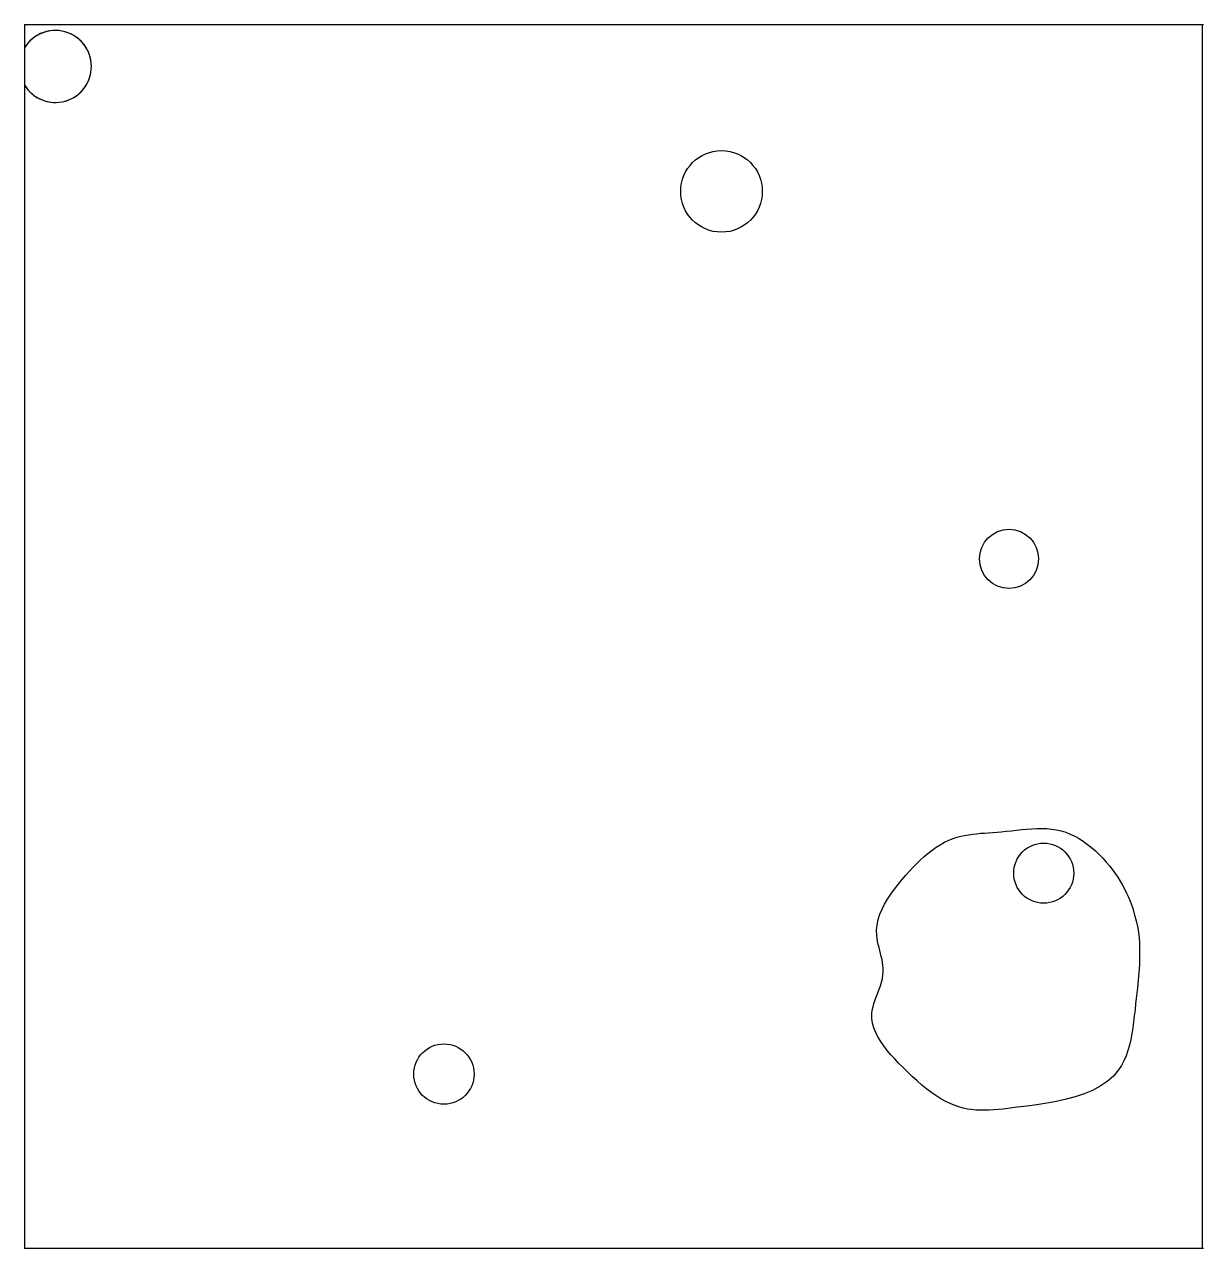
# Model space of a CAD drawing. Extents: x 7.05 to 8.03, y 3.53 to 4.56.
import ezdxf

# ---------------------------------------------------------------- set-up
doc = ezdxf.new("R2010")
doc.units = 0
for name, color, linetype in [('LAYER1', 7, 'CONTINUOUS'), ('LAYER10', 1, 'CONTINUOUS'), ('LAYER12', 5, 'CONTINUOUS')]:
    doc.layers.add(name, color=color, linetype=linetype)

msp = doc.modelspace()

# ---------------------------------------------------------------- linework, layer by layer
at = {"layer": 'LAYER1', "color": 7, "linetype": 'CONTINUOUS'}
for points in [[(7.049, 4.5561), (7.051, 4.5561)], [(7.051, 4.5561), (8.034, 4.5561)]]:
    msp.add_lwpolyline(points, dxfattribs=at)
for centre, radius in [((7.6313, 4.4166), 0.0341), ((7.8715, 4.1095), 0.0247), ((7.9005, 3.8468), 0.0251), ((7.3994, 3.6789), 0.0252)]:
    msp.add_circle(centre, radius, dxfattribs=at)
for start, end in [(-89.1611, 149.1044), (-149.1047, 149.1047), (-149.1047, -89.161)]:
    msp.add_arc((7.0748, 4.521), 0.0301, start, end, dxfattribs=at)
at = {"layer": 'LAYER10', "color": 1, "linetype": 'CONTINUOUS'}
msp.add_lwpolyline([(7.9762, 3.8129), (7.9778, 3.8071), (7.979, 3.8012), (7.9799, 3.7952), (7.9804, 3.7891), (7.9806, 3.7829), (7.9806, 3.7767), (7.9804, 3.7703), (7.9799, 3.7639), (7.9794, 3.7575), (7.9788, 3.751), (7.9781, 3.7444), (7.9773, 3.7378), (7.9768, 3.7327), (7.9762, 3.7276), (7.9756, 3.7225), (7.9749, 3.7175), (7.9741, 3.7126), (7.9732, 3.7078), (7.9721, 3.7031), (7.9708, 3.6985), (7.9693, 3.6942), (7.9675, 3.69), (7.9655, 3.6861), (7.9631, 3.6824), (7.9587, 3.6772), (7.9536, 3.6727), (7.9477, 3.6687), (7.9413, 3.6653), (7.9343, 3.6624), (7.9269, 3.66), (7.9192, 3.6579), (7.9112, 3.6561), (7.9031, 3.6546), (7.8948, 3.6533), (7.8866, 3.6521), (7.8784, 3.6511), (7.8744, 3.6506), (7.8704, 3.6501), (7.8665, 3.6496), (7.8626, 3.6493), (7.8588, 3.6489), (7.855, 3.6487), (7.8512, 3.6486), (7.8475, 3.6487), (7.8439, 3.6488), (7.8403, 3.6492), (7.8368, 3.6497), (7.8333, 3.6504), (7.8287, 3.6517), (7.8242, 3.6534), (7.8198, 3.6554), (7.8155, 3.6577), (7.8112, 3.6603), (7.807, 3.6632), (7.8029, 3.6663), (7.7988, 3.6697), (7.7947, 3.6732), (7.7907, 3.6769), (7.7867, 3.6807), (7.7827, 3.6847), (7.7793, 3.6881), (7.776, 3.6916), (7.7728, 3.6951), (7.7698, 3.6987), (7.7669, 3.7024), (7.7643, 3.7061), (7.762, 3.7099), (7.7601, 3.7137), (7.7586, 3.7176), (7.7575, 3.7215), (7.757, 3.7254), (7.757, 3.7294), (7.7573, 3.7323), (7.7579, 3.7351), (7.7587, 3.738), (7.7597, 3.7409), (7.7608, 3.7439), (7.7619, 3.7468), (7.7629, 3.7498), (7.764, 3.7527), (7.7649, 3.7557), (7.7657, 3.7587), (7.7662, 3.7617), (7.7665, 3.7646), (7.7664, 3.7672), (7.7662, 3.7697), (7.7659, 3.7722), (7.7654, 3.7747), (7.7648, 3.7772), (7.7642, 3.7797), (7.7635, 3.7822), (7.7629, 3.7847), (7.7623, 3.7872), (7.7617, 3.7897), (7.7613, 3.7922), (7.761, 3.7946), (7.7609, 3.7991), (7.7613, 3.8036), (7.7623, 3.808), (7.7636, 3.8124), (7.7654, 3.8167), (7.7676, 3.821), (7.77, 3.8252), (7.7727, 3.8293), (7.7757, 3.8334), (7.7788, 3.8374), (7.782, 3.8413), (7.7853, 3.8451), (7.7883, 3.8485), (7.7913, 3.8517), (7.7944, 3.8549), (7.7975, 3.8579), (7.8007, 3.8608), (7.8039, 3.8635), (7.8072, 3.8661), (7.8106, 3.8685), (7.814, 3.8706), (7.8175, 3.8726), (7.8212, 3.8743), (7.8249, 3.8758), (7.828, 3.8768), (7.8312, 3.8776), (7.8344, 3.8783), (7.8376, 3.8789), (7.8409, 3.8793), (7.8443, 3.8797), (7.8477, 3.8801), (7.8511, 3.8803), (7.8545, 3.8806), (7.858, 3.8808), (7.8615, 3.8811), (7.8649, 3.8814), (7.8692, 3.8818), (7.8735, 3.8823), (7.8778, 3.8828), (7.8821, 3.8832), (7.8863, 3.8836), (7.8906, 3.8839), (7.8948, 3.8841), (7.8989, 3.8842), (7.903, 3.884), (7.9071, 3.8837), (7.9111, 3.883), (7.915, 3.8822), (7.9189, 3.881), (7.9227, 3.8795), (7.9264, 3.8777), (7.9301, 3.8757), (7.9336, 3.8734), (7.9371, 3.8709), (7.9405, 3.8683), (7.9437, 3.8654), (7.9469, 3.8624), (7.9499, 3.8593), (7.9528, 3.856), (7.9556, 3.8527), (7.9579, 3.8496), (7.9602, 3.8465), (7.9623, 3.8434), (7.9644, 3.8402), (7.9663, 3.8369), (7.9681, 3.8336), (7.9697, 3.8302), (7.9713, 3.8268), (7.9727, 3.8234), (7.974, 3.8199), (7.9752, 3.8164), (7.9762, 3.8129)], dxfattribs=at)
at = {"layer": 'LAYER12', "color": 5, "linetype": 'CONTINUOUS'}
for points in [[(7.049, 4.5561), (7.051, 4.5561)], [(7.0493, 4.555), (7.0493, 4.5561)], [(7.0493, 4.5561), (7.0493, 4.5561)], [(7.0493, 4.5561), (7.0493, 4.5561)], [(7.0493, 3.5341), (7.0493, 4.555)], [(7.051, 4.5561), (8.034, 4.5561)], [(8.033, 4.5561), (8.033, 3.5341)], [(7.049, 3.5331), (7.049, 3.5331)], [(7.0493, 3.5331), (7.049, 3.5331)], [(7.0493, 3.5331), (7.0493, 3.5341)], [(7.053, 3.5331), (7.0493, 3.5331)], [(7.1279, 3.5331), (7.053, 3.5331)], [(8.0339, 3.5331), (7.1279, 3.5331)], [(8.033, 3.5341), (8.033, 3.5331)], [(8.034, 3.5331), (8.0339, 3.5331)]]:
    msp.add_lwpolyline(points, dxfattribs=at)

doc.saveas('drawing.dxf')
